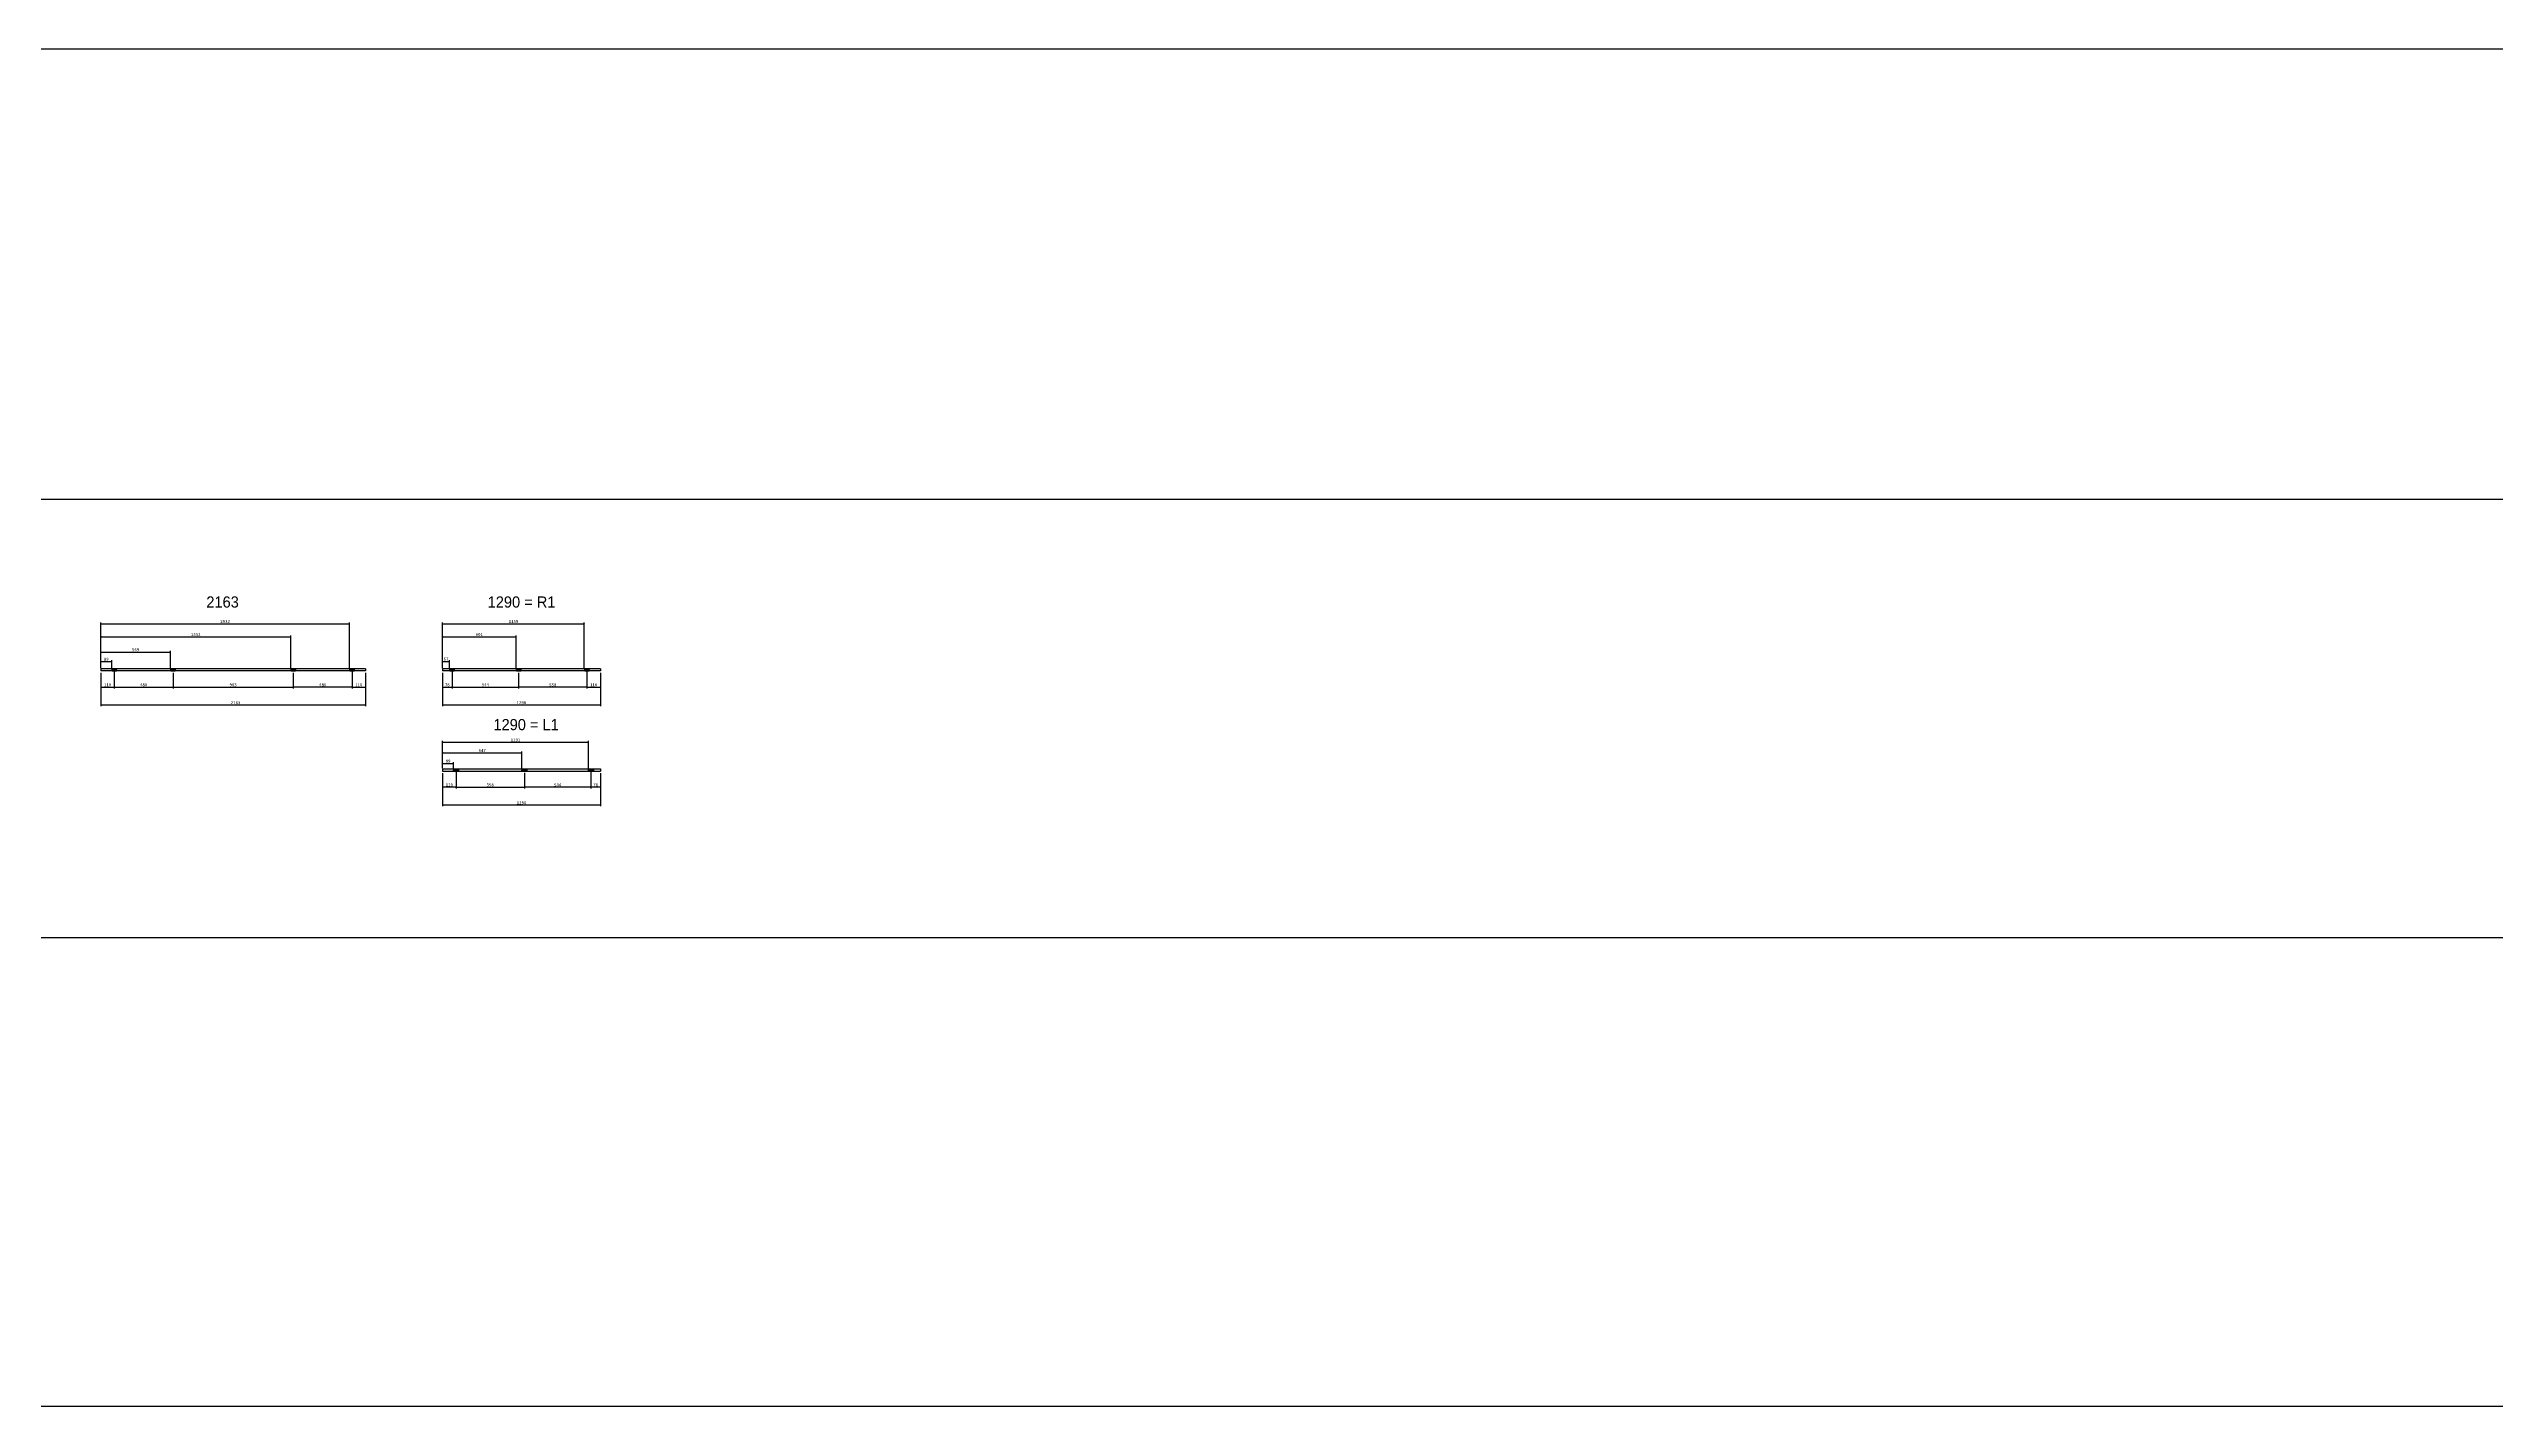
# Model space of a CAD drawing. Header units: millimetres. Extents: x -44117 to 256353, y -2095463 to 65325.
# Drawn here: x 131533 to 151522, y -928292 to -917198 of the extents above; entities that cross this region are included whole.
import ezdxf

# ---------------------------------------------------------------- set-up
doc = ezdxf.new("R2010")
doc.units = ezdxf.units.MM
doc.header["$LTSCALE"] = 10
doc.dimstyles.new('ISO-25', dxfattribs={"dimtxt": 2.5, "dimasz": 2.5, "dimexe": 1, "dimexo": 1, "dimtad": 1, "dimtxsty": 'Standard', "dimblk": 'ARCHTICK', "dimcen": 2.5, "dimadec": 0, "dimazin": 0, "dimtfac": 1, "dimtmove": 0, "dimatfit": 3, "dimfxl": 0, "dimarcsym": 0})

# ---------------------------------------------------------------- blocks, each defined once
blk = doc.blocks.new('_ArchTick')
at = {"color": 0, "linetype": 'ByBlock', "const_width": 0.15}
blk.add_lwpolyline([(-0.5, -0.5), (0.5, 0.5)], dxfattribs=at)
blk = doc.blocks.new('*D6193')
at = {"color": 0, "lineweight": -2}
for p, q in [((131957, -922298), (131957, -922570)), ((134120, -922298), (134120, -922570)), ((131957, -922560), (134120, -922560))]:
    blk.add_line(p, q, dxfattribs=at)
at = {"layer": 'Defpoints', "color": 0}
for p in [(131957, -922283), (134120, -922283), (134120, -922560)]:
    blk.add_point(p, dxfattribs=at)
at = {"color": 0, "lineweight": -2, "xscale": 10, "yscale": 10, "zscale": 10, "rotation": 180}
blk.add_blockref('_ArchTick', (131957, -922560), dxfattribs=at)
at = {"color": 0, "lineweight": -2, "xscale": 10, "yscale": 10, "zscale": 10}
blk.add_blockref('_ArchTick', (134120, -922560), dxfattribs=at)
at = {"color": 0, "insert": (133058, -922542), "char_height": 25, "attachment_point": 5}
blk.add_mtext('2163', dxfattribs=at)
blk = doc.blocks.new('*D6194')
at = {"color": 0, "lineweight": -2}
for p, q in [((131957, -922298), (131957, -922425)), ((132067, -922287), (132067, -922425)), ((131957, -922415), (132067, -922415))]:
    blk.add_line(p, q, dxfattribs=at)
at = {"layer": 'Defpoints', "color": 0}
for p in [(131957, -922283), (132067, -922272), (132067, -922415)]:
    blk.add_point(p, dxfattribs=at)
at = {"color": 0, "lineweight": -2, "xscale": 10, "yscale": 10, "zscale": 10, "rotation": 180}
blk.add_blockref('_ArchTick', (131957, -922415), dxfattribs=at)
at = {"color": 0, "lineweight": -2, "xscale": 10, "yscale": 10, "zscale": 10}
blk.add_blockref('_ArchTick', (132067, -922415), dxfattribs=at)
at = {"color": 0, "insert": (132012, -922396), "char_height": 25, "attachment_point": 5}
blk.add_mtext('110', dxfattribs=at)
blk = doc.blocks.new('*D6195')
at = {"color": 0, "lineweight": -2}
for p, q in [((134010, -922287), (134010, -922425)), ((134120, -922298), (134120, -922425)), ((134010, -922415), (134120, -922415))]:
    blk.add_line(p, q, dxfattribs=at)
at = {"layer": 'Defpoints', "color": 0}
for p in [(134010, -922272), (134120, -922283), (134120, -922415)]:
    blk.add_point(p, dxfattribs=at)
at = {"color": 0, "lineweight": -2, "xscale": 10, "yscale": 10, "zscale": 10, "rotation": 180}
blk.add_blockref('_ArchTick', (134010, -922415), dxfattribs=at)
at = {"color": 0, "lineweight": -2, "xscale": 10, "yscale": 10, "zscale": 10}
blk.add_blockref('_ArchTick', (134120, -922415), dxfattribs=at)
at = {"color": 0, "insert": (134065, -922396), "char_height": 25, "attachment_point": 5}
blk.add_mtext('110', dxfattribs=at)
blk = doc.blocks.new('*D6196')
at = {"color": 0, "lineweight": -2}
for p, q in [((132067, -922297), (132067, -922425)), ((132547, -922297), (132547, -922425)), ((132067, -922415), (132547, -922415))]:
    blk.add_line(p, q, dxfattribs=at)
at = {"layer": 'Defpoints', "color": 0}
for p in [(132067, -922282), (132547, -922282), (132547, -922415)]:
    blk.add_point(p, dxfattribs=at)
at = {"color": 0, "lineweight": -2, "xscale": 10, "yscale": 10, "zscale": 10, "rotation": 180}
blk.add_blockref('_ArchTick', (132067, -922415), dxfattribs=at)
at = {"color": 0, "lineweight": -2, "xscale": 10, "yscale": 10, "zscale": 10}
blk.add_blockref('_ArchTick', (132547, -922415), dxfattribs=at)
at = {"color": 0, "insert": (132307, -922396), "char_height": 25, "attachment_point": 5}
blk.add_mtext('480', dxfattribs=at)
blk = doc.blocks.new('*D6197')
at = {"color": 0, "lineweight": -2}
for p, q in [((133530, -922297), (133530, -922425)), ((134010, -922297), (134010, -922425)), ((134010, -922415), (133530, -922415))]:
    blk.add_line(p, q, dxfattribs=at)
at = {"layer": 'Defpoints', "color": 0}
for p in [(133530, -922282), (134010, -922282), (133530, -922415)]:
    blk.add_point(p, dxfattribs=at)
at = {"color": 0, "lineweight": -2, "xscale": 10, "yscale": 10, "zscale": 10, "rotation": 180}
blk.add_blockref('_ArchTick', (133530, -922415), dxfattribs=at)
at = {"color": 0, "lineweight": -2, "xscale": 10, "yscale": 10, "zscale": 10}
blk.add_blockref('_ArchTick', (134010, -922415), dxfattribs=at)
at = {"color": 0, "insert": (133770, -922396), "char_height": 25, "attachment_point": 5}
blk.add_mtext('480', dxfattribs=at)
blk = doc.blocks.new('*D6198')
at = {"color": 0, "lineweight": -2}
for p, q in [((131957, -922251), (131957, -922196)), ((131957, -922206), (132046, -922206)), ((132046, -922262), (132046, -922196))]:
    blk.add_line(p, q, dxfattribs=at)
at = {"layer": 'Defpoints', "color": 0}
for p in [(131957, -922266), (132046, -922206), (132046, -922277)]:
    blk.add_point(p, dxfattribs=at)
at = {"color": 0, "lineweight": -2, "xscale": 10, "yscale": 10, "zscale": 10, "rotation": 180}
blk.add_blockref('_ArchTick', (131957, -922206), dxfattribs=at)
at = {"color": 0, "lineweight": -2, "xscale": 10, "yscale": 10, "zscale": 10}
blk.add_blockref('_ArchTick', (132046, -922206), dxfattribs=at)
at = {"color": 0, "insert": (132001, -922187), "char_height": 25, "attachment_point": 5}
blk.add_mtext('89', dxfattribs=at)
blk = doc.blocks.new('*D6199')
at = {"color": 0, "lineweight": -2}
for p, q in [((131957, -922251), (131957, -922118)), ((131957, -922128), (132526, -922128)), ((132526, -922262), (132526, -922118))]:
    blk.add_line(p, q, dxfattribs=at)
at = {"layer": 'Defpoints', "color": 0}
for p in [(131957, -922266), (132526, -922128), (132526, -922277)]:
    blk.add_point(p, dxfattribs=at)
at = {"color": 0, "lineweight": -2, "xscale": 10, "yscale": 10, "zscale": 10, "rotation": 180}
blk.add_blockref('_ArchTick', (131957, -922128), dxfattribs=at)
at = {"color": 0, "lineweight": -2, "xscale": 10, "yscale": 10, "zscale": 10}
blk.add_blockref('_ArchTick', (132526, -922128), dxfattribs=at)
at = {"color": 0, "insert": (132241, -922109), "char_height": 25, "attachment_point": 5}
blk.add_mtext('569', dxfattribs=at)
blk = doc.blocks.new('*D6200')
at = {"color": 0, "lineweight": -2}
for p, q in [((131957, -922259), (131957, -921993)), ((131957, -922003), (133509, -922003)), ((133509, -922262), (133509, -921993))]:
    blk.add_line(p, q, dxfattribs=at)
at = {"layer": 'Defpoints', "color": 0}
for p in [(133509, -922003), (131957, -922274), (133509, -922277)]:
    blk.add_point(p, dxfattribs=at)
at = {"color": 0, "lineweight": -2, "xscale": 10, "yscale": 10, "zscale": 10, "rotation": 180}
blk.add_blockref('_ArchTick', (131957, -922003), dxfattribs=at)
at = {"color": 0, "lineweight": -2, "xscale": 10, "yscale": 10, "zscale": 10}
blk.add_blockref('_ArchTick', (133509, -922003), dxfattribs=at)
at = {"color": 0, "insert": (132733, -921984), "char_height": 25, "attachment_point": 5}
blk.add_mtext('1552', dxfattribs=at)
blk = doc.blocks.new('*D6201')
at = {"color": 0, "lineweight": -2}
for p, q in [((131957, -922259), (131957, -921887)), ((131957, -921897), (133989, -921897)), ((133989, -922262), (133989, -921887))]:
    blk.add_line(p, q, dxfattribs=at)
at = {"layer": 'Defpoints', "color": 0}
for p in [(133989, -921897), (131957, -922274), (133989, -922277)]:
    blk.add_point(p, dxfattribs=at)
at = {"color": 0, "lineweight": -2, "xscale": 10, "yscale": 10, "zscale": 10, "rotation": 180}
blk.add_blockref('_ArchTick', (131957, -921897), dxfattribs=at)
at = {"color": 0, "lineweight": -2, "xscale": 10, "yscale": 10, "zscale": 10}
blk.add_blockref('_ArchTick', (133989, -921897), dxfattribs=at)
at = {"color": 0, "insert": (132973, -921878), "char_height": 25, "attachment_point": 5}
blk.add_mtext('2032', dxfattribs=at)
blk = doc.blocks.new('*D6202')
at = {"color": 0, "lineweight": -2}
for p, q in [((132547, -922297), (132547, -922425)), ((133530, -922297), (133530, -922425)), ((132547, -922415), (133530, -922415))]:
    blk.add_line(p, q, dxfattribs=at)
at = {"layer": 'Defpoints', "color": 0}
for p in [(132547, -922282), (133530, -922282), (133530, -922415)]:
    blk.add_point(p, dxfattribs=at)
at = {"color": 0, "lineweight": -2, "xscale": 10, "yscale": 10, "zscale": 10, "rotation": 180}
blk.add_blockref('_ArchTick', (132547, -922415), dxfattribs=at)
at = {"color": 0, "lineweight": -2, "xscale": 10, "yscale": 10, "zscale": 10}
blk.add_blockref('_ArchTick', (133530, -922415), dxfattribs=at)
at = {"color": 0, "insert": (133038, -922396), "char_height": 25, "attachment_point": 5}
blk.add_mtext('983', dxfattribs=at)
blk = doc.blocks.new('*D6203')
at = {"color": 0, "lineweight": -2}
for p, q in [((134749, -922298), (134749, -922570)), ((136039, -922298), (136039, -922570)), ((134749, -922560), (136039, -922560))]:
    blk.add_line(p, q, dxfattribs=at)
at = {"layer": 'Defpoints', "color": 0}
for p in [(134749, -922283), (136039, -922283), (136039, -922560)]:
    blk.add_point(p, dxfattribs=at)
at = {"color": 0, "lineweight": -2, "xscale": 10, "yscale": 10, "zscale": 10, "rotation": 180}
blk.add_blockref('_ArchTick', (134749, -922560), dxfattribs=at)
at = {"color": 0, "lineweight": -2, "xscale": 10, "yscale": 10, "zscale": 10}
blk.add_blockref('_ArchTick', (136039, -922560), dxfattribs=at)
at = {"color": 0, "insert": (135394, -922542), "char_height": 25, "attachment_point": 5}
blk.add_mtext('1290', dxfattribs=at)
blk = doc.blocks.new('*D6204')
at = {"color": 0, "lineweight": -2}
for p, q in [((134749, -922298), (134749, -922425)), ((134827, -922287), (134827, -922425)), ((134749, -922415), (134827, -922415))]:
    blk.add_line(p, q, dxfattribs=at)
at = {"layer": 'Defpoints', "color": 0}
for p in [(134749, -922283), (134827, -922272), (134827, -922415)]:
    blk.add_point(p, dxfattribs=at)
at = {"color": 0, "lineweight": -2, "xscale": 10, "yscale": 10, "zscale": 10, "rotation": 180}
blk.add_blockref('_ArchTick', (134749, -922415), dxfattribs=at)
at = {"color": 0, "lineweight": -2, "xscale": 10, "yscale": 10, "zscale": 10}
blk.add_blockref('_ArchTick', (134827, -922415), dxfattribs=at)
at = {"color": 0, "insert": (134788, -922396), "char_height": 25, "attachment_point": 5}
blk.add_mtext('78', dxfattribs=at)
blk = doc.blocks.new('*D6205')
at = {"color": 0, "lineweight": -2}
for p, q in [((135929, -922287), (135929, -922425)), ((136039, -922298), (136039, -922425)), ((135929, -922415), (136039, -922415))]:
    blk.add_line(p, q, dxfattribs=at)
at = {"layer": 'Defpoints', "color": 0}
for p in [(135929, -922272), (136039, -922283), (136039, -922415)]:
    blk.add_point(p, dxfattribs=at)
at = {"color": 0, "lineweight": -2, "xscale": 10, "yscale": 10, "zscale": 10, "rotation": 180}
blk.add_blockref('_ArchTick', (135929, -922415), dxfattribs=at)
at = {"color": 0, "lineweight": -2, "xscale": 10, "yscale": 10, "zscale": 10}
blk.add_blockref('_ArchTick', (136039, -922415), dxfattribs=at)
at = {"color": 0, "insert": (135984, -922396), "char_height": 25, "attachment_point": 5}
blk.add_mtext('110', dxfattribs=at)
blk = doc.blocks.new('*D6206')
at = {"color": 0, "lineweight": -2}
for p, q in [((135371, -922297), (135371, -922425)), ((135929, -922297), (135929, -922425)), ((135929, -922415), (135371, -922415))]:
    blk.add_line(p, q, dxfattribs=at)
at = {"layer": 'Defpoints', "color": 0}
for p in [(135371, -922282), (135929, -922282), (135371, -922415)]:
    blk.add_point(p, dxfattribs=at)
at = {"color": 0, "lineweight": -2, "xscale": 10, "yscale": 10, "zscale": 10, "rotation": 180}
blk.add_blockref('_ArchTick', (135371, -922415), dxfattribs=at)
at = {"color": 0, "lineweight": -2, "xscale": 10, "yscale": 10, "zscale": 10}
blk.add_blockref('_ArchTick', (135929, -922415), dxfattribs=at)
at = {"color": 0, "insert": (135650, -922396), "char_height": 25, "attachment_point": 5}
blk.add_mtext('558', dxfattribs=at)
blk = doc.blocks.new('*D6207')
at = {"color": 0, "lineweight": -2}
for p, q in [((134749, -922251), (134749, -922196)), ((134749, -922206), (134806, -922206)), ((134806, -922262), (134806, -922196))]:
    blk.add_line(p, q, dxfattribs=at)
at = {"layer": 'Defpoints', "color": 0}
for p in [(134749, -922266), (134806, -922206), (134806, -922277)]:
    blk.add_point(p, dxfattribs=at)
at = {"color": 0, "lineweight": -2, "xscale": 10, "yscale": 10, "zscale": 10, "rotation": 180}
blk.add_blockref('_ArchTick', (134749, -922206), dxfattribs=at)
at = {"color": 0, "lineweight": -2, "xscale": 10, "yscale": 10, "zscale": 10}
blk.add_blockref('_ArchTick', (134806, -922206), dxfattribs=at)
at = {"color": 0, "insert": (134778, -922187), "char_height": 25, "attachment_point": 5}
blk.add_mtext('57', dxfattribs=at)
blk = doc.blocks.new('*D6208')
at = {"color": 0, "lineweight": -2}
for p, q in [((134749, -922259), (134749, -921993)), ((134749, -922003), (135350, -922003)), ((135350, -922262), (135350, -921993))]:
    blk.add_line(p, q, dxfattribs=at)
at = {"layer": 'Defpoints', "color": 0}
for p in [(135350, -922003), (134749, -922274), (135350, -922277)]:
    blk.add_point(p, dxfattribs=at)
at = {"color": 0, "lineweight": -2, "xscale": 10, "yscale": 10, "zscale": 10, "rotation": 180}
blk.add_blockref('_ArchTick', (134749, -922003), dxfattribs=at)
at = {"color": 0, "lineweight": -2, "xscale": 10, "yscale": 10, "zscale": 10}
blk.add_blockref('_ArchTick', (135350, -922003), dxfattribs=at)
at = {"color": 0, "insert": (135050, -921984), "char_height": 25, "attachment_point": 5}
blk.add_mtext('601', dxfattribs=at)
blk = doc.blocks.new('*D6209')
at = {"color": 0, "lineweight": -2}
for p, q in [((134749, -922259), (134749, -921887)), ((134749, -921897), (135908, -921897)), ((135908, -922262), (135908, -921887))]:
    blk.add_line(p, q, dxfattribs=at)
at = {"layer": 'Defpoints', "color": 0}
for p in [(135908, -921897), (134749, -922274), (135908, -922277)]:
    blk.add_point(p, dxfattribs=at)
at = {"color": 0, "lineweight": -2, "xscale": 10, "yscale": 10, "zscale": 10, "rotation": 180}
blk.add_blockref('_ArchTick', (134749, -921897), dxfattribs=at)
at = {"color": 0, "lineweight": -2, "xscale": 10, "yscale": 10, "zscale": 10}
blk.add_blockref('_ArchTick', (135908, -921897), dxfattribs=at)
at = {"color": 0, "insert": (135329, -921878), "char_height": 25, "attachment_point": 5}
blk.add_mtext('1159', dxfattribs=at)
blk = doc.blocks.new('*D6210')
at = {"color": 0, "lineweight": -2}
for p, q in [((134827, -922297), (134827, -922425)), ((135371, -922297), (135371, -922425)), ((134827, -922415), (135371, -922415))]:
    blk.add_line(p, q, dxfattribs=at)
at = {"layer": 'Defpoints', "color": 0}
for p in [(134827, -922282), (135371, -922282), (135371, -922415)]:
    blk.add_point(p, dxfattribs=at)
at = {"color": 0, "lineweight": -2, "xscale": 10, "yscale": 10, "zscale": 10, "rotation": 180}
blk.add_blockref('_ArchTick', (134827, -922415), dxfattribs=at)
at = {"color": 0, "lineweight": -2, "xscale": 10, "yscale": 10, "zscale": 10}
blk.add_blockref('_ArchTick', (135371, -922415), dxfattribs=at)
at = {"color": 0, "insert": (135099, -922396), "char_height": 25, "attachment_point": 5}
blk.add_mtext('544', dxfattribs=at)
blk = doc.blocks.new('*D6211')
at = {"color": 0, "lineweight": -2}
for p, q in [((134750, -923117), (134750, -923389)), ((136040, -923117), (136040, -923389)), ((136040, -923379), (134750, -923379))]:
    blk.add_line(p, q, dxfattribs=at)
at = {"layer": 'Defpoints', "color": 0}
for p in [(134750, -923102), (136040, -923102), (134750, -923379)]:
    blk.add_point(p, dxfattribs=at)
at = {"color": 0, "lineweight": -2, "xscale": 10, "yscale": 10, "zscale": 10, "rotation": 180}
blk.add_blockref('_ArchTick', (134750, -923379), dxfattribs=at)
at = {"color": 0, "lineweight": -2, "xscale": 10, "yscale": 10, "zscale": 10}
blk.add_blockref('_ArchTick', (136040, -923379), dxfattribs=at)
at = {"color": 0, "insert": (135395, -923360), "char_height": 25, "attachment_point": 5}
blk.add_mtext('1290', dxfattribs=at)
blk = doc.blocks.new('*D6212')
at = {"color": 0, "lineweight": -2}
for p, q in [((135962, -923105), (135962, -923243)), ((136040, -923233), (135962, -923233)), ((136040, -923117), (136040, -923243))]:
    blk.add_line(p, q, dxfattribs=at)
at = {"layer": 'Defpoints', "color": 0}
for p in [(135962, -923090), (136040, -923102), (135962, -923233)]:
    blk.add_point(p, dxfattribs=at)
at = {"color": 0, "lineweight": -2, "xscale": 10, "yscale": 10, "zscale": 10, "rotation": 180}
blk.add_blockref('_ArchTick', (135962, -923233), dxfattribs=at)
at = {"color": 0, "lineweight": -2, "xscale": 10, "yscale": 10, "zscale": 10}
blk.add_blockref('_ArchTick', (136040, -923233), dxfattribs=at)
at = {"color": 0, "insert": (136001, -923214), "char_height": 25, "attachment_point": 5}
blk.add_mtext('78', dxfattribs=at)
blk = doc.blocks.new('*D6213')
at = {"color": 0, "lineweight": -2}
for p, q in [((134860, -923105), (134860, -923243)), ((134750, -923117), (134750, -923243)), ((134860, -923233), (134750, -923233))]:
    blk.add_line(p, q, dxfattribs=at)
at = {"layer": 'Defpoints', "color": 0}
for p in [(134750, -923102), (134860, -923090), (134750, -923233)]:
    blk.add_point(p, dxfattribs=at)
at = {"color": 0, "lineweight": -2, "xscale": 10, "yscale": 10, "zscale": 10, "rotation": 180}
blk.add_blockref('_ArchTick', (134750, -923233), dxfattribs=at)
at = {"color": 0, "lineweight": -2, "xscale": 10, "yscale": 10, "zscale": 10}
blk.add_blockref('_ArchTick', (134860, -923233), dxfattribs=at)
at = {"color": 0, "insert": (134805, -923214), "char_height": 25, "attachment_point": 5}
blk.add_mtext('110', dxfattribs=at)
blk = doc.blocks.new('*D6214')
at = {"color": 0, "lineweight": -2}
for p, q in [((134860, -923115), (134860, -923243)), ((135418, -923115), (135418, -923243)), ((134860, -923233), (135418, -923233))]:
    blk.add_line(p, q, dxfattribs=at)
at = {"layer": 'Defpoints', "color": 0}
for p in [(134860, -923100), (135418, -923100), (135418, -923233)]:
    blk.add_point(p, dxfattribs=at)
at = {"color": 0, "lineweight": -2, "xscale": 10, "yscale": 10, "zscale": 10, "rotation": 180}
blk.add_blockref('_ArchTick', (134860, -923233), dxfattribs=at)
at = {"color": 0, "lineweight": -2, "xscale": 10, "yscale": 10, "zscale": 10}
blk.add_blockref('_ArchTick', (135418, -923233), dxfattribs=at)
at = {"color": 0, "insert": (135139, -923214), "char_height": 25, "attachment_point": 5}
blk.add_mtext('558', dxfattribs=at)
blk = doc.blocks.new('*D6215')
at = {"color": 0, "lineweight": -2}
for p, q in [((135418, -923115), (135418, -923243)), ((135962, -923115), (135962, -923243)), ((135962, -923233), (135418, -923233))]:
    blk.add_line(p, q, dxfattribs=at)
at = {"layer": 'Defpoints', "color": 0}
for p in [(135418, -923100), (135962, -923100), (135418, -923233)]:
    blk.add_point(p, dxfattribs=at)
at = {"color": 0, "lineweight": -2, "xscale": 10, "yscale": 10, "zscale": 10, "rotation": 180}
blk.add_blockref('_ArchTick', (135418, -923233), dxfattribs=at)
at = {"color": 0, "lineweight": -2, "xscale": 10, "yscale": 10, "zscale": 10}
blk.add_blockref('_ArchTick', (135962, -923233), dxfattribs=at)
at = {"color": 0, "insert": (135690, -923214), "char_height": 25, "attachment_point": 5}
blk.add_mtext('544', dxfattribs=at)
blk = doc.blocks.new('*D6216')
at = {"color": 0, "lineweight": -2}
for p, q in [((134750, -923077), (134750, -923028)), ((134750, -923038), (134839, -923038)), ((134839, -923080), (134839, -923028))]:
    blk.add_line(p, q, dxfattribs=at)
at = {"layer": 'Defpoints', "color": 0}
for p in [(134750, -923092), (134839, -923038), (134839, -923095)]:
    blk.add_point(p, dxfattribs=at)
at = {"color": 0, "lineweight": -2, "xscale": 10, "yscale": 10, "zscale": 10, "rotation": 180}
blk.add_blockref('_ArchTick', (134750, -923038), dxfattribs=at)
at = {"color": 0, "lineweight": -2, "xscale": 10, "yscale": 10, "zscale": 10}
blk.add_blockref('_ArchTick', (134839, -923038), dxfattribs=at)
at = {"color": 0, "insert": (134795, -923019), "char_height": 25, "attachment_point": 5}
blk.add_mtext('89', dxfattribs=at)
blk = doc.blocks.new('*D6217')
at = {"color": 0, "lineweight": -2}
for p, q in [((134750, -923077), (134750, -922941)), ((134750, -922951), (135397, -922951)), ((135397, -923080), (135397, -922941))]:
    blk.add_line(p, q, dxfattribs=at)
at = {"layer": 'Defpoints', "color": 0}
for p in [(134750, -923092), (135397, -922951), (135397, -923095)]:
    blk.add_point(p, dxfattribs=at)
at = {"color": 0, "lineweight": -2, "xscale": 10, "yscale": 10, "zscale": 10, "rotation": 180}
blk.add_blockref('_ArchTick', (134750, -922951), dxfattribs=at)
at = {"color": 0, "lineweight": -2, "xscale": 10, "yscale": 10, "zscale": 10}
blk.add_blockref('_ArchTick', (135397, -922951), dxfattribs=at)
at = {"color": 0, "insert": (135074, -922933), "char_height": 25, "attachment_point": 5}
blk.add_mtext('647', dxfattribs=at)
blk = doc.blocks.new('*D6218')
at = {"color": 0, "lineweight": -2}
for p, q in [((134750, -923077), (134750, -922855)), ((134750, -922865), (135941, -922865)), ((135941, -923080), (135941, -922855))]:
    blk.add_line(p, q, dxfattribs=at)
at = {"layer": 'Defpoints', "color": 0}
for p in [(135941, -922865), (134750, -923092), (135941, -923095)]:
    blk.add_point(p, dxfattribs=at)
at = {"color": 0, "lineweight": -2, "xscale": 10, "yscale": 10, "zscale": 10, "rotation": 180}
blk.add_blockref('_ArchTick', (134750, -922865), dxfattribs=at)
at = {"color": 0, "lineweight": -2, "xscale": 10, "yscale": 10, "zscale": 10}
blk.add_blockref('_ArchTick', (135941, -922865), dxfattribs=at)
at = {"color": 0, "insert": (135346, -922847), "char_height": 25, "attachment_point": 5}
blk.add_mtext('1191', dxfattribs=at)

msp = doc.modelspace()

# ---------------------------------------------------------------- linework, layer by layer
at = {"color": 1}
for p, q in [((104260.77588, -917198.31523), (196529.92274, -917198.31523)), ((104260.77588, -917198.31523), (196529.92274, -917198.31523)), ((104260.77588, -917198.31523), (196529.92274, -917198.31523)), ((104260.77588, -917198.31523), (196529.92274, -917198.31523)), ((104260.77588, -917198.31523), (196529.92274, -917198.31523)), ((104260.77588, -917198.31523), (196529.92274, -917198.31523)), ((104260.77588, -917198.31523), (196529.92274, -917198.31523)), ((104260.77588, -917198.31523), (196529.92274, -917198.31523)), ((104260.77588, -917198.31523), (196529.92274, -917198.31523)), ((104260.77588, -917198.31523), (196529.92274, -917198.31523)), ((106472.62401, -917198.31523), (198741.77087, -917198.31523)), ((106472.62401, -917198.31523), (198741.77087, -917198.31523)), ((106472.62401, -917198.31523), (198741.77087, -917198.31523)), ((106472.62401, -917198.31523), (198741.77087, -917198.31523)), ((106472.62401, -917198.31523), (198741.77087, -917198.31523)), ((106472.62401, -917198.31523), (198741.77087, -917198.31523)), ((106472.62401, -917198.31523), (198741.77087, -917198.31523)), ((106472.62401, -917198.31523), (198741.77087, -917198.31523)), ((106472.62401, -917198.31523), (198741.77087, -917198.31523)), ((106472.62401, -917198.31523), (198741.77087, -917198.31523)), ((104260.77588, -920878.01809), (196529.92274, -920878.01809)), ((104260.77588, -920878.01809), (196529.92274, -920878.01809)), ((104260.77588, -920878.01809), (196529.92274, -920878.01809)), ((104260.77588, -920878.01809), (196529.92274, -920878.01809)), ((104260.77588, -920878.01809), (196529.92274, -920878.01809)), ((104260.77588, -920878.01809), (196529.92274, -920878.01809)), ((104260.77588, -920878.01809), (196529.92274, -920878.01809)), ((104260.77588, -920878.01809), (196529.92274, -920878.01809)), ((104260.77588, -920878.01809), (196529.92274, -920878.01809)), ((104260.77588, -920878.01809), (196529.92274, -920878.01809)), ((106472.62401, -920878.01809), (198741.77087, -920878.01809)), ((106472.62401, -920878.01809), (198741.77087, -920878.01809)), ((106472.62401, -920878.01809), (198741.77087, -920878.01809)), ((106472.62401, -920878.01809), (198741.77087, -920878.01809)), ((106472.62401, -920878.01809), (198741.77087, -920878.01809)), ((106472.62401, -920878.01809), (198741.77087, -920878.01809)), ((106472.62401, -920878.01809), (198741.77087, -920878.01809)), ((106472.62401, -920878.01809), (198741.77087, -920878.01809)), ((106472.62401, -920878.01809), (198741.77087, -920878.01809)), ((106472.62401, -920878.01809), (198741.77087, -920878.01809)), ((104260.77588, -924462.58453), (196529.92274, -924462.58453)), ((104260.77588, -924462.58453), (196529.92274, -924462.58453)), ((104260.77588, -924462.58453), (196529.92274, -924462.58453)), ((104260.77588, -924462.58453), (196529.92274, -924462.58453)), ((104260.77588, -924462.58453), (196529.92274, -924462.58453)), ((104260.77588, -924462.58453), (196529.92274, -924462.58453)), ((104260.77588, -924462.58453), (196529.92274, -924462.58453)), ((104260.77588, -924462.58453), (196529.92274, -924462.58453)), ((104260.77588, -924462.58453), (196529.92274, -924462.58453)), ((104260.77588, -924462.58453), (196529.92274, -924462.58453)), ((106472.62401, -924462.58453), (198741.77087, -924462.58453)), ((106472.62401, -924462.58453), (198741.77087, -924462.58453)), ((106472.62401, -924462.58453), (198741.77087, -924462.58453)), ((106472.62401, -924462.58453), (198741.77087, -924462.58453)), ((106472.62401, -924462.58453), (198741.77087, -924462.58453)), ((106472.62401, -924462.58453), (198741.77087, -924462.58453)), ((106472.62401, -924462.58453), (198741.77087, -924462.58453)), ((106472.62401, -924462.58453), (198741.77087, -924462.58453)), ((106472.62401, -924462.58453), (198741.77087, -924462.58453)), ((106472.62401, -924462.58453), (198741.77087, -924462.58453)), ((104260.77588, -928291.74806), (196529.92274, -928291.74806)), ((104260.77588, -928291.74806), (196529.92274, -928291.74806)), ((104260.77588, -928291.74806), (196529.92274, -928291.74806)), ((104260.77588, -928291.74806), (196529.92274, -928291.74806)), ((104260.77588, -928291.74806), (196529.92274, -928291.74806)), ((104260.77588, -928291.74806), (196529.92274, -928291.74806)), ((104260.77588, -928291.74806), (196529.92274, -928291.74806)), ((104260.77588, -928291.74806), (196529.92274, -928291.74806)), ((104260.77588, -928291.74806), (196529.92274, -928291.74806)), ((104260.77588, -928291.74806), (196529.92274, -928291.74806)), ((106472.62401, -928291.74806), (198741.77087, -928291.74806)), ((106472.62401, -928291.74806), (198741.77087, -928291.74806)), ((106472.62401, -928291.74806), (198741.77087, -928291.74806)), ((106472.62401, -928291.74806), (198741.77087, -928291.74806)), ((106472.62401, -928291.74806), (198741.77087, -928291.74806)), ((106472.62401, -928291.74806), (198741.77087, -928291.74806)), ((106472.62401, -928291.74806), (198741.77087, -928291.74806)), ((106472.62401, -928291.74806), (198741.77087, -928291.74806)), ((106472.62401, -928291.74806), (198741.77087, -928291.74806)), ((106472.62401, -928291.74806), (198741.77087, -928291.74806))]:
    msp.add_line(p, q, dxfattribs=at)
at = {"linetype": 'Continuous'}
for p, q in [((134119.71398, -922264.19209), (131956.70919, -922264.19209)), ((134119.71398, -922265.59209), (131956.70919, -922265.59209)), ((134119.71398, -922283.19209), (131956.70919, -922283.19209)), ((136039.06425, -922264.19209), (134749.05946, -922264.19209)), ((136039.06425, -922265.59209), (134749.05946, -922265.59209)), ((136039.06425, -922283.19209), (134749.05946, -922283.19209)), ((134750.27806, -923082.56038), (136040.28286, -923082.56038)), ((134750.27806, -923083.96038), (136040.28286, -923083.96038)), ((134750.27806, -923101.56038), (136040.28286, -923101.56038))]:
    msp.add_line(p, q, dxfattribs=at)
for p, q in [((131956.70919, -922264.19209), (131956.70919, -922283.19209)), ((134119.71398, -922264.19209), (134119.71398, -922283.19209)), ((134749.05946, -922264.19209), (134749.05946, -922283.19209)), ((136039.06425, -922264.19209), (136039.06425, -922283.19209)), ((134750.27806, -923082.56038), (134750.27806, -923101.56038)), ((136040.28286, -923082.56038), (136040.28286, -923101.56038))]:
    msp.add_line(p, q)
at = {"color": 2, "linetype": 'Continuous'}
for points in [[(132045.70938, -922276.79209), (132045.70938, -922276.79209, 0.4142135624), (132050.70938, -922281.79209), (132082.70938, -922281.79209, 0.4142135624), (132087.70938, -922276.79209), (132087.70938, -922276.79209, 0.4142135624), (132082.70938, -922271.79209), (132050.70938, -922271.79209, 0.4142135624)], [(132525.70938, -922276.79209), (132525.70938, -922276.79209, 0.4142135624), (132530.70938, -922281.79209), (132562.70938, -922281.79209, 0.4142135624), (132567.70938, -922276.79209), (132567.70938, -922276.79209, 0.4142135624), (132562.70938, -922271.79209), (132530.70938, -922271.79209, 0.4142135624)], [(133508.70938, -922276.79209), (133508.70938, -922276.79209, 0.4142135624), (133513.70938, -922281.79209), (133545.70938, -922281.79209, 0.4142135624), (133550.70938, -922276.79209), (133550.70938, -922276.79209, 0.4142135624), (133545.70938, -922271.79209), (133513.70938, -922271.79209, 0.4142135624)], [(133988.70938, -922276.79209), (133988.70938, -922276.79209, 0.4142135624), (133993.70938, -922281.79209), (134025.70938, -922281.79209, 0.4142135624), (134030.70938, -922276.79209), (134030.70938, -922276.79209, 0.4142135624), (134025.70938, -922271.79209), (133993.70938, -922271.79209, 0.4142135624)], [(134806.05966, -922276.79209), (134806.05966, -922276.79209, 0.4142135624), (134811.05966, -922281.79209), (134843.05966, -922281.79209, 0.4142135624), (134848.05966, -922276.79209), (134848.05966, -922276.79209, 0.4142135624), (134843.05966, -922271.79209), (134811.05966, -922271.79209, 0.4142135624)], [(135350.05966, -922276.79209), (135350.05966, -922276.79209, 0.4142135624), (135355.05966, -922281.79209), (135387.05966, -922281.79209, 0.4142135624), (135392.05966, -922276.79209), (135392.05966, -922276.79209, 0.4142135624), (135387.05966, -922271.79209), (135355.05966, -922271.79209, 0.4142135624)], [(135908.05966, -922276.79209), (135908.05966, -922276.79209, 0.4142135624), (135913.05966, -922281.79209), (135945.05966, -922281.79209, 0.4142135624), (135950.05966, -922276.79209), (135950.05966, -922276.79209, 0.4142135624), (135945.05966, -922271.79209), (135913.05966, -922271.79209, 0.4142135624)], [(134881.28266, -923095.16038), (134881.28266, -923095.16038, -0.4142135624), (134876.28266, -923100.16038), (134844.28266, -923100.16038, -0.4142135624), (134839.28266, -923095.16038), (134839.28266, -923095.16038, -0.4142135624), (134844.28266, -923090.16038), (134876.28266, -923090.16038, -0.4142135624)], [(135439.28266, -923095.16038), (135439.28266, -923095.16038, -0.4142135624), (135434.28266, -923100.16038), (135402.28266, -923100.16038, -0.4142135624), (135397.28266, -923095.16038), (135397.28266, -923095.16038, -0.4142135624), (135402.28266, -923090.16038), (135434.28266, -923090.16038, -0.4142135624)], [(135983.28266, -923095.16038), (135983.28266, -923095.16038, -0.4142135624), (135978.28266, -923100.16038), (135946.28266, -923100.16038, -0.4142135624), (135941.28266, -923095.16038), (135941.28266, -923095.16038, -0.4142135624), (135946.28266, -923090.16038), (135978.28266, -923090.16038, -0.4142135624)]]:
    msp.add_lwpolyline(points, format="xyb", close=True, dxfattribs=at)

# ---------------------------------------------------------------- texts
at = {"char_height": 91.2356303, "attachment_point": 1}
for s, heights, insert in [('{\\fGulim|b0|i0|c129|p50;2163}', [-93.78683], (132819.12233, -921673.53947)), ('{\\fGulim|b0|i0|c129|p50;1290 = R1}', [-93.90831], (135117.99112, -921673.53947)), ('{\\fGulim|b0|i0|c129|p50;1290 = L1}', [-93.78683], (135165.21411, -922675.6651))]:
    msp.add_mtext_dynamic_manual_height_columns(s, width=2155.3243433, gutter_width=8.14604, heights=heights, dxfattribs=dict(at, insert=insert))

# ---------------------------------------------------------------- dimensions: what is measured, and where the dimension line sits
for base, p1, p2, picture, middle in [((133988.70938, -921896.9307), (131956.70919, -922273.69209), (133988.70938, -922276.79209), '*D6201', (132972.70928, -921878.1807)), ((135908.05966, -921896.9307), (134749.05946, -922273.69209), (135908.05966, -922276.79209), '*D6209', (135328.55956, -921878.1807)), ((133508.70938, -922002.86614), (131956.70919, -922273.69209), (133508.70938, -922276.79209), '*D6200', (132732.70928, -921984.11614)), ((132525.70938, -922127.66321), (131956.70919, -922265.59209), (132525.70938, -922276.79209), '*D6199', (132241.20928, -922108.91321)), ((135350.05966, -922002.86614), (134749.05946, -922273.69209), (135350.05966, -922276.79209), '*D6208', (135049.55956, -921984.11614)), ((132045.70938, -922205.85938), (131956.70919, -922265.59209), (132045.70938, -922276.79209), '*D6198', (132001.20928, -922187.10938)), ((132066.70938, -922414.78168), (131956.70919, -922283.19209), (132066.70938, -922271.79209), '*D6194', (132011.70928, -922396.03168)), ((132546.70938, -922414.78168), (132066.70938, -922281.79209), (132546.70938, -922281.79209), '*D6196', (132306.70938, -922396.03168)), ((133529.70938, -922414.78168), (132546.70938, -922281.79209), (133529.70938, -922281.79209), '*D6202', (133038.20938, -922396.03168)), ((133529.70938, -922414.78168), (134009.70938, -922281.79209), (133529.70938, -922281.79209), '*D6197', (133769.70938, -922396.03168)), ((134119.71398, -922414.78168), (134009.70938, -922271.79209), (134119.71398, -922283.19209), '*D6195', (134064.71168, -922396.03168)), ((134806.05966, -922205.85938), (134749.05946, -922265.59209), (134806.05966, -922276.79209), '*D6207', (134777.55956, -922187.10938)), ((134827.05966, -922414.78168), (134749.05946, -922283.19209), (134827.05966, -922271.79209), '*D6204', (134788.05956, -922396.03168)), ((135371.05966, -922414.78168), (134827.05966, -922281.79209), (135371.05966, -922281.79209), '*D6210', (135099.05966, -922396.03168)), ((135371.05966, -922414.78168), (135929.05966, -922281.79209), (135371.05966, -922281.79209), '*D6206', (135650.05966, -922396.03168)), ((136039.06425, -922414.78168), (135929.05966, -922271.79209), (136039.06425, -922283.19209), '*D6205', (135984.06196, -922396.03168)), ((135941.28266, -922865.37639), (134750.27806, -923092.06038), (135941.28266, -923095.16038), '*D6218', (135345.78036, -922846.62639)), ((135397.28266, -922951.26101), (134750.27806, -923092.06038), (135397.28266, -923095.16038), '*D6217', (135073.78036, -922932.51101)), ((134839.28266, -923037.51479), (134750.27806, -923092.06038), (134839.28266, -923095.16038), '*D6216', (134794.78036, -923018.76479))]:
    dim = msp.add_linear_dim(base=base, p1=p1, p2=p2, dimstyle='ISO-25', override={"dimscale": 10, "dimasz": 1, "dimexo": 1.5})
    dim.commit()
    dim.dimension.update_dxf_attribs({"geometry": picture, "text_midpoint": middle})
for base, p1, p2, picture, middle in [((134119.71398, -922560.3151), (131956.70919, -922283.19209), (134119.71398, -922283.19209), '*D6193', (133057.71158, -922560.3151)), ((136039.06425, -922560.3151), (134749.05946, -922283.19209), (136039.06425, -922283.19209), '*D6203', (135394.06186, -922560.3151))]:
    dim = msp.add_linear_dim(base=base, p1=p1, p2=p2, dimstyle='ISO-25', override={"dimscale": 10, "dimasz": 1, "dimexo": 1.5})
    dim.commit()
    dim.dimension.update_dxf_attribs({"geometry": picture, "text_midpoint": middle, "dimtype": 160})
for base, p1, p2, picture, middle in [((134750.27806, -923233.14996), (134860.28266, -923090.16038), (134750.27806, -923101.56038), '*D6213', (134805.28036, -923214.39996)), ((135418.28266, -923233.14996), (134860.28266, -923100.16038), (135418.28266, -923100.16038), '*D6214', (135139.28266, -923214.39996)), ((135418.28266, -923233.14996), (135962.28266, -923100.16038), (135418.28266, -923100.16038), '*D6215', (135690.28266, -923214.39996)), ((135962.28266, -923233.14996), (136040.28286, -923101.56038), (135962.28266, -923090.16038), '*D6212', (136001.28276, -923214.39996))]:
    dim = msp.add_linear_dim(base=base, p1=p1, p2=p2, angle=180, dimstyle='ISO-25', override={"dimscale": 10, "dimasz": 1, "dimexo": 1.5})
    dim.commit()
    dim.dimension.update_dxf_attribs({"geometry": picture, "text_midpoint": middle})
dim = msp.add_linear_dim(base=(134750.27806, -923378.68339), p1=(136040.28286, -923101.56038), p2=(134750.27806, -923101.56038), angle=180, dimstyle='ISO-25', override={"dimscale": 10, "dimasz": 1, "dimexo": 1.5})
dim.commit()
dim.dimension.update_dxf_attribs({"geometry": '*D6211', "text_midpoint": (135395.28046, -923378.68339), "dimtype": 160})

doc.saveas('drawing.dxf')
